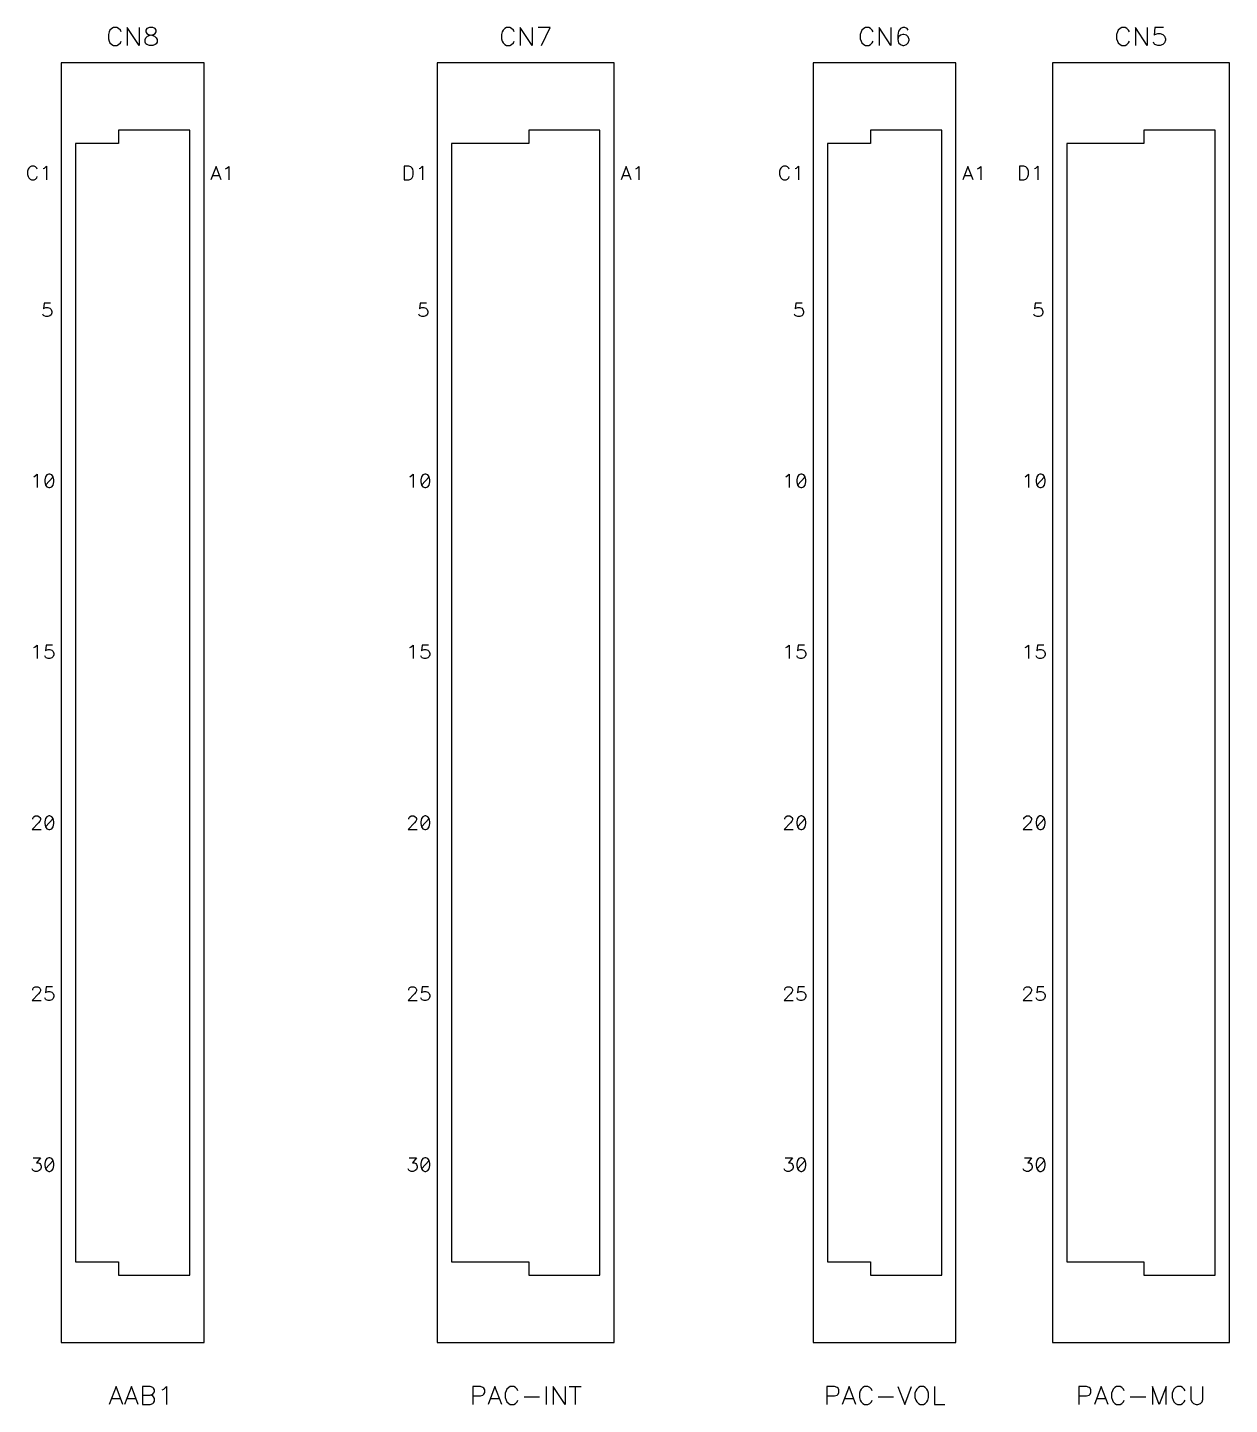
# Model space of a CAD drawing. Extents: x 295 to 953, y 10 to 290.
# Drawn here: x 631.2 to 720.6, y 108.4 to 210.7 of the extents above; entities that cross this region are included whole.
import ezdxf

# ---------------------------------------------------------------- set-up
doc = ezdxf.new("R2010")
doc.units = 0
doc.header["$LTSCALE"] = 5
doc.header["$MEASUREMENT"] = 0
doc.layers.add('DV-ABPB-A4_BSK', color=2, linetype='CONTINUOUS')

msp = doc.modelspace()

# ---------------------------------------------------------------- linework, layer by layer
at = {"layer": 'DV-ABPB-A4_BSK', "color": 7}
for p, q in [((637.31, 210.35), (637.25, 210.16)), ((637.25, 210.16), (637.25, 209.84)), ((637.25, 209.84), (637.31, 209.65)), ((637.37, 210.48), (637.31, 210.35)), ((637.5, 210.6), (637.37, 210.48)), ((637.63, 210.67), (637.5, 210.6)), ((637.88, 210.67), (637.63, 210.67)), ((638.01, 210.6), (637.88, 210.67)), ((638.14, 210.48), (638.01, 210.6)), ((638.2, 210.35), (638.14, 210.48)), ((639.53, 209.33), (638.64, 210.67)), ((638.64, 210.67), (638.64, 209.33)), ((639.53, 210.67), (639.53, 209.33)), ((639.98, 209.78), (640.04, 209.91)), ((639.98, 209.59), (639.98, 209.78)), ((640.1, 210.6), (640.04, 210.48)), ((640.04, 210.48), (640.04, 210.35)), ((640.04, 210.35), (640.1, 210.22)), ((640.04, 209.91), (640.17, 210.03)), ((640.3, 210.67), (640.1, 210.6)), ((640.1, 210.22), (640.23, 210.16)), ((640.17, 210.03), (640.36, 210.1)), ((640.23, 210.16), (640.49, 210.1)), ((640.55, 210.67), (640.3, 210.67)), ((640.36, 210.1), (640.61, 210.16)), ((640.49, 210.1), (640.68, 210.03)), ((640.74, 210.6), (640.55, 210.67)), ((640.61, 210.16), (640.74, 210.22)), ((640.68, 210.03), (640.8, 209.91)), ((640.8, 210.48), (640.74, 210.6)), ((640.74, 210.22), (640.8, 210.35)), ((640.8, 210.35), (640.8, 210.48)), ((640.8, 209.91), (640.87, 209.78)), ((640.87, 209.78), (640.87, 209.59)), ((666.52, 210.35), (666.46, 210.16)), ((666.46, 210.16), (666.46, 209.84)), ((666.46, 209.84), (666.52, 209.65)), ((666.58, 210.48), (666.52, 210.35)), ((666.71, 210.6), (666.58, 210.48)), ((666.84, 210.67), (666.71, 210.6)), ((667.09, 210.67), (666.84, 210.67)), ((667.22, 210.6), (667.09, 210.67)), ((667.35, 210.48), (667.22, 210.6)), ((667.41, 210.35), (667.35, 210.48)), ((668.74, 209.33), (667.85, 210.67)), ((667.85, 210.67), (667.85, 209.33)), ((668.74, 210.67), (668.74, 209.33)), ((670.08, 210.67), (669.19, 210.67)), ((669.44, 209.33), (670.08, 210.67)), ((693.19, 210.35), (693.13, 210.16)), ((693.13, 210.16), (693.13, 209.84)), ((693.13, 209.84), (693.19, 209.65)), ((693.25, 210.48), (693.19, 210.35)), ((693.38, 210.6), (693.25, 210.48)), ((693.51, 210.67), (693.38, 210.6)), ((693.76, 210.67), (693.51, 210.67)), ((693.89, 210.6), (693.76, 210.67)), ((694.02, 210.48), (693.89, 210.6)), ((694.08, 210.35), (694.02, 210.48)), ((695.41, 209.33), (694.52, 210.67)), ((694.52, 210.67), (694.52, 209.33)), ((695.41, 210.67), (695.41, 209.33)), ((695.98, 210.41), (695.92, 210.1)), ((695.92, 210.1), (695.92, 209.78)), ((695.98, 209.97), (695.92, 209.78)), ((695.92, 209.78), (695.98, 209.53)), ((696.11, 210.6), (695.98, 210.41)), ((696.11, 210.1), (695.98, 209.97)), ((696.3, 210.67), (696.11, 210.6)), ((696.3, 210.16), (696.11, 210.1)), ((696.43, 210.67), (696.3, 210.67)), ((696.37, 210.16), (696.3, 210.16)), ((696.56, 210.1), (696.37, 210.16)), ((696.62, 210.6), (696.43, 210.67)), ((696.68, 209.97), (696.56, 210.1)), ((696.68, 210.48), (696.62, 210.6)), ((696.75, 209.78), (696.68, 209.97)), ((696.68, 209.53), (696.75, 209.72)), ((696.75, 209.72), (696.75, 209.78)), ((712.24, 210.35), (712.18, 210.16)), ((712.18, 210.16), (712.18, 209.84)), ((712.18, 209.84), (712.24, 209.65)), ((712.3, 210.48), (712.24, 210.35)), ((712.43, 210.6), (712.3, 210.48)), ((712.56, 210.67), (712.43, 210.6)), ((712.81, 210.67), (712.56, 210.67)), ((712.94, 210.6), (712.81, 210.67)), ((713.07, 210.48), (712.94, 210.6)), ((713.13, 210.35), (713.07, 210.48)), ((714.46, 209.33), (713.57, 210.67)), ((713.57, 210.67), (713.57, 209.33)), ((714.46, 210.67), (714.46, 209.33)), ((715.03, 210.67), (714.97, 210.1)), ((714.97, 210.1), (715.03, 210.16)), ((715.67, 210.67), (715.03, 210.67)), ((715.03, 210.16), (715.23, 210.22)), ((715.23, 210.22), (715.42, 210.22)), ((715.42, 210.22), (715.61, 210.16)), ((715.61, 210.16), (715.73, 210.03)), ((715.73, 210.03), (715.8, 209.84)), ((715.8, 209.72), (715.73, 209.53)), ((715.8, 209.84), (715.8, 209.72)), ((637.31, 209.65), (637.37, 209.53)), ((637.37, 209.53), (637.5, 209.4)), ((637.5, 209.4), (637.63, 209.33)), ((637.63, 209.33), (637.88, 209.33)), ((637.88, 209.33), (638.01, 209.4)), ((638.01, 209.4), (638.14, 209.53)), ((638.14, 209.53), (638.2, 209.65)), ((640.04, 209.46), (639.98, 209.59)), ((640.1, 209.4), (640.04, 209.46)), ((640.3, 209.33), (640.1, 209.4)), ((640.55, 209.33), (640.3, 209.33)), ((640.74, 209.4), (640.55, 209.33)), ((640.8, 209.46), (640.74, 209.4)), ((640.87, 209.59), (640.8, 209.46)), ((666.52, 209.65), (666.58, 209.53)), ((666.58, 209.53), (666.71, 209.4)), ((666.71, 209.4), (666.84, 209.33)), ((666.84, 209.33), (667.09, 209.33)), ((667.09, 209.33), (667.22, 209.4)), ((667.22, 209.4), (667.35, 209.53)), ((667.35, 209.53), (667.41, 209.65)), ((693.19, 209.65), (693.25, 209.53)), ((693.25, 209.53), (693.38, 209.4)), ((693.38, 209.4), (693.51, 209.33)), ((693.51, 209.33), (693.76, 209.33)), ((693.76, 209.33), (693.89, 209.4)), ((693.89, 209.4), (694.02, 209.53)), ((694.02, 209.53), (694.08, 209.65)), ((695.98, 209.53), (696.11, 209.4)), ((696.11, 209.4), (696.3, 209.33)), ((696.3, 209.33), (696.37, 209.33)), ((696.37, 209.33), (696.56, 209.4)), ((696.56, 209.4), (696.68, 209.53)), ((712.24, 209.65), (712.3, 209.53)), ((712.3, 209.53), (712.43, 209.4)), ((712.43, 209.4), (712.56, 209.33)), ((712.56, 209.33), (712.81, 209.33)), ((712.81, 209.33), (712.94, 209.4)), ((712.94, 209.4), (713.07, 209.53)), ((713.07, 209.53), (713.13, 209.65)), ((714.97, 209.46), (714.91, 209.59)), ((715.03, 209.4), (714.97, 209.46)), ((715.23, 209.33), (715.03, 209.4)), ((715.42, 209.33), (715.23, 209.33)), ((715.61, 209.4), (715.42, 209.33)), ((715.73, 209.53), (715.61, 209.4)), ((633.75, 208.05), (633.75, 112.98)), ((644.36, 208.05), (633.75, 208.05)), ((644.36, 112.98), (644.36, 208.05)), ((661.69, 208.05), (661.69, 112.98)), ((674.84, 208.05), (661.69, 208.05)), ((674.84, 112.98), (674.84, 208.05)), ((689.63, 208.05), (689.63, 112.98)), ((700.24, 208.05), (689.63, 208.05)), ((700.24, 112.98), (700.24, 208.05)), ((707.41, 208.05), (707.41, 112.98)), ((720.56, 208.05), (707.41, 208.05)), ((720.56, 112.98), (720.56, 208.05)), ((638.01, 203.05), (638.01, 202.06)), ((643.3, 203.05), (638.01, 203.05)), ((643.3, 117.98), (643.3, 203.05)), ((668.49, 203.05), (668.49, 202.06)), ((673.78, 203.05), (668.49, 203.05)), ((673.78, 117.98), (673.78, 203.05)), ((693.89, 203.05), (693.89, 202.06)), ((699.18, 203.05), (693.89, 203.05)), ((699.18, 117.98), (699.18, 203.05)), ((714.21, 203.05), (714.21, 202.06)), ((719.5, 203.05), (714.21, 203.05)), ((719.5, 117.98), (719.5, 203.05)), ((638.01, 202.06), (634.81, 202.06)), ((634.81, 202.06), (634.81, 118.97)), ((668.49, 202.06), (662.75, 202.06)), ((662.75, 202.06), (662.75, 118.97)), ((693.89, 202.06), (690.69, 202.06)), ((690.69, 202.06), (690.69, 118.97)), ((714.21, 202.06), (708.47, 202.06)), ((708.47, 202.06), (708.47, 118.97)), ((631.29, 200.14), (631.24, 199.99)), ((631.24, 199.99), (631.24, 199.75)), ((631.24, 199.75), (631.29, 199.6)), ((631.34, 200.23), (631.29, 200.14)), ((631.29, 199.6), (631.34, 199.5)), ((631.44, 200.33), (631.34, 200.23)), ((631.34, 199.5), (631.44, 199.41)), ((631.53, 200.38), (631.44, 200.33)), ((631.73, 200.38), (631.53, 200.38)), ((631.83, 200.33), (631.73, 200.38)), ((631.93, 200.23), (631.83, 200.33)), ((631.83, 199.41), (631.93, 199.5)), ((631.97, 200.14), (631.93, 200.23)), ((631.93, 199.5), (631.97, 199.6)), ((632.41, 200.19), (632.51, 200.23)), ((632.51, 200.23), (632.66, 200.38)), ((632.66, 200.38), (632.66, 199.36)), ((645.25, 200.35), (644.87, 199.35)), ((645.01, 199.68), (645.49, 199.68)), ((645.63, 199.35), (645.25, 200.35)), ((645.96, 200.16), (646.06, 200.21)), ((646.06, 200.21), (646.2, 200.35)), ((646.2, 200.35), (646.2, 199.35)), ((659.23, 200.38), (659.23, 199.36)), ((659.57, 200.38), (659.23, 200.38)), ((659.72, 200.33), (659.57, 200.38)), ((659.82, 200.23), (659.72, 200.33)), ((659.72, 199.41), (659.82, 199.5)), ((659.87, 200.14), (659.82, 200.23)), ((659.82, 199.5), (659.87, 199.6)), ((659.91, 199.99), (659.87, 200.14)), ((659.87, 199.6), (659.91, 199.75)), ((659.91, 199.75), (659.91, 199.99)), ((660.35, 200.19), (660.45, 200.23)), ((660.45, 200.23), (660.6, 200.38)), ((660.6, 200.38), (660.6, 199.36)), ((675.73, 200.35), (675.35, 199.35)), ((675.49, 199.68), (675.97, 199.68)), ((676.11, 199.35), (675.73, 200.35)), ((676.44, 200.16), (676.54, 200.21)), ((676.54, 200.21), (676.68, 200.35)), ((676.68, 200.35), (676.68, 199.35)), ((687.17, 200.14), (687.12, 199.99)), ((687.12, 199.99), (687.12, 199.75)), ((687.12, 199.75), (687.17, 199.6)), ((687.22, 200.23), (687.17, 200.14)), ((687.17, 199.6), (687.22, 199.5)), ((687.32, 200.33), (687.22, 200.23)), ((687.22, 199.5), (687.32, 199.41)), ((687.41, 200.38), (687.32, 200.33)), ((687.61, 200.38), (687.41, 200.38)), ((687.71, 200.33), (687.61, 200.38)), ((687.81, 200.23), (687.71, 200.33)), ((687.71, 199.41), (687.81, 199.5)), ((687.85, 200.14), (687.81, 200.23)), ((687.81, 199.5), (687.85, 199.6)), ((688.29, 200.19), (688.39, 200.23)), ((688.39, 200.23), (688.54, 200.38)), ((688.54, 200.38), (688.54, 199.36)), ((701.13, 200.35), (700.75, 199.35)), ((700.89, 199.68), (701.37, 199.68)), ((701.51, 199.35), (701.13, 200.35)), ((701.84, 200.16), (701.94, 200.21)), ((701.94, 200.21), (702.08, 200.35)), ((702.08, 200.35), (702.08, 199.35)), ((704.95, 200.38), (704.95, 199.36)), ((705.29, 200.38), (704.95, 200.38)), ((705.44, 200.33), (705.29, 200.38)), ((705.54, 200.23), (705.44, 200.33)), ((705.44, 199.41), (705.54, 199.5)), ((705.59, 200.14), (705.54, 200.23)), ((705.54, 199.5), (705.59, 199.6)), ((705.63, 199.99), (705.59, 200.14)), ((705.59, 199.6), (705.63, 199.75)), ((705.63, 199.75), (705.63, 199.99)), ((706.07, 200.19), (706.17, 200.23)), ((706.17, 200.23), (706.32, 200.38)), ((706.32, 200.38), (706.32, 199.36)), ((631.44, 199.41), (631.53, 199.36)), ((631.53, 199.36), (631.73, 199.36)), ((631.73, 199.36), (631.83, 199.41)), ((659.23, 199.36), (659.57, 199.36)), ((659.57, 199.36), (659.72, 199.41)), ((687.32, 199.41), (687.41, 199.36)), ((687.41, 199.36), (687.61, 199.36)), ((687.61, 199.36), (687.71, 199.41)), ((704.95, 199.36), (705.29, 199.36)), ((705.29, 199.36), (705.44, 199.41)), ((632.42, 189.28), (632.37, 189.38)), ((632.47, 190.19), (632.42, 189.76)), ((632.42, 189.76), (632.47, 189.81)), ((632.47, 189.24), (632.42, 189.28)), ((632.94, 190.19), (632.47, 190.19)), ((632.47, 189.81), (632.61, 189.86)), ((632.61, 189.86), (632.75, 189.86)), ((632.75, 189.86), (632.9, 189.81)), ((632.9, 189.81), (632.99, 189.71)), ((632.99, 189.33), (632.9, 189.24)), ((632.99, 189.71), (633.04, 189.57)), ((633.04, 189.47), (632.99, 189.33)), ((633.04, 189.57), (633.04, 189.47)), ((660.36, 189.28), (660.31, 189.38)), ((660.41, 190.19), (660.36, 189.76)), ((660.36, 189.76), (660.41, 189.81)), ((660.41, 189.24), (660.36, 189.28)), ((660.88, 190.19), (660.41, 190.19)), ((660.41, 189.81), (660.55, 189.86)), ((660.55, 189.86), (660.69, 189.86)), ((660.69, 189.86), (660.84, 189.81)), ((660.84, 189.81), (660.93, 189.71)), ((660.93, 189.33), (660.84, 189.24)), ((660.93, 189.71), (660.98, 189.57)), ((660.98, 189.47), (660.93, 189.33)), ((660.98, 189.57), (660.98, 189.47)), ((688.3, 189.28), (688.25, 189.38)), ((688.35, 190.19), (688.3, 189.76)), ((688.3, 189.76), (688.35, 189.81)), ((688.35, 189.24), (688.3, 189.28)), ((688.82, 190.19), (688.35, 190.19)), ((688.35, 189.81), (688.49, 189.86)), ((688.49, 189.86), (688.63, 189.86)), ((688.63, 189.86), (688.78, 189.81)), ((688.78, 189.81), (688.87, 189.71)), ((688.87, 189.33), (688.78, 189.24)), ((688.87, 189.71), (688.92, 189.57)), ((688.92, 189.47), (688.87, 189.33)), ((688.92, 189.57), (688.92, 189.47)), ((706.08, 189.28), (706.03, 189.38)), ((706.13, 190.19), (706.08, 189.76)), ((706.08, 189.76), (706.13, 189.81)), ((706.13, 189.24), (706.08, 189.28)), ((706.6, 190.19), (706.13, 190.19)), ((706.13, 189.81), (706.27, 189.86)), ((706.27, 189.86), (706.41, 189.86)), ((706.41, 189.86), (706.56, 189.81)), ((706.56, 189.81), (706.65, 189.71)), ((706.65, 189.33), (706.56, 189.24)), ((706.65, 189.71), (706.7, 189.57)), ((706.7, 189.47), (706.65, 189.33)), ((706.7, 189.57), (706.7, 189.47)), ((632.61, 189.19), (632.47, 189.24)), ((632.75, 189.19), (632.61, 189.19)), ((632.9, 189.24), (632.75, 189.19)), ((660.55, 189.19), (660.41, 189.24)), ((660.69, 189.19), (660.55, 189.19)), ((660.84, 189.24), (660.69, 189.19)), ((688.49, 189.19), (688.35, 189.24)), ((688.63, 189.19), (688.49, 189.19)), ((688.78, 189.24), (688.63, 189.19)), ((706.27, 189.19), (706.13, 189.24)), ((706.41, 189.19), (706.27, 189.19)), ((706.56, 189.24), (706.41, 189.19)), ((631.72, 177.3), (631.82, 177.35)), ((631.82, 177.35), (631.96, 177.49)), ((631.96, 177.49), (631.96, 176.49)), ((632.58, 177.3), (632.53, 177.06)), ((632.53, 177.06), (632.53, 176.92)), ((632.68, 177.44), (632.58, 177.3)), ((633.15, 177.3), (632.58, 176.68)), ((632.82, 177.49), (632.68, 177.44)), ((632.91, 177.49), (632.82, 177.49)), ((633.06, 177.44), (632.91, 177.49)), ((633.15, 177.3), (633.06, 177.44)), ((633.2, 177.06), (633.15, 177.3)), ((633.2, 176.92), (633.2, 177.06)), ((659.66, 177.3), (659.76, 177.35)), ((659.76, 177.35), (659.9, 177.49)), ((659.9, 177.49), (659.9, 176.49)), ((660.52, 177.3), (660.47, 177.06)), ((660.47, 177.06), (660.47, 176.92)), ((660.62, 177.44), (660.52, 177.3)), ((661.09, 177.3), (660.52, 176.68)), ((660.76, 177.49), (660.62, 177.44)), ((660.85, 177.49), (660.76, 177.49)), ((661, 177.44), (660.85, 177.49)), ((661.09, 177.3), (661, 177.44)), ((661.14, 177.06), (661.09, 177.3)), ((661.14, 176.92), (661.14, 177.06)), ((687.6, 177.3), (687.7, 177.35)), ((687.7, 177.35), (687.84, 177.49)), ((687.84, 177.49), (687.84, 176.49)), ((688.46, 177.3), (688.41, 177.06)), ((688.41, 177.06), (688.41, 176.92)), ((688.56, 177.44), (688.46, 177.3)), ((689.03, 177.3), (688.46, 176.68)), ((688.7, 177.49), (688.56, 177.44)), ((688.79, 177.49), (688.7, 177.49)), ((688.94, 177.44), (688.79, 177.49)), ((689.03, 177.3), (688.94, 177.44)), ((689.08, 177.06), (689.03, 177.3)), ((689.08, 176.92), (689.08, 177.06)), ((705.38, 177.3), (705.48, 177.35)), ((705.48, 177.35), (705.62, 177.49)), ((705.62, 177.49), (705.62, 176.49)), ((706.24, 177.3), (706.19, 177.06)), ((706.19, 177.06), (706.19, 176.92)), ((706.34, 177.44), (706.24, 177.3)), ((706.81, 177.3), (706.24, 176.68)), ((706.48, 177.49), (706.34, 177.44)), ((706.57, 177.49), (706.48, 177.49)), ((706.72, 177.44), (706.57, 177.49)), ((706.81, 177.3), (706.72, 177.44)), ((706.86, 177.06), (706.81, 177.3)), ((706.86, 176.92), (706.86, 177.06)), ((632.53, 176.92), (632.58, 176.68)), ((632.58, 176.68), (632.68, 176.54)), ((632.68, 176.54), (632.82, 176.49)), ((632.82, 176.49), (632.91, 176.49)), ((632.91, 176.49), (633.06, 176.54)), ((633.06, 176.54), (633.15, 176.68)), ((633.15, 176.68), (633.2, 176.92)), ((660.47, 176.92), (660.52, 176.68)), ((660.52, 176.68), (660.62, 176.54)), ((660.62, 176.54), (660.76, 176.49)), ((660.76, 176.49), (660.85, 176.49)), ((660.85, 176.49), (661, 176.54)), ((661, 176.54), (661.09, 176.68)), ((661.09, 176.68), (661.14, 176.92)), ((688.41, 176.92), (688.46, 176.68)), ((688.46, 176.68), (688.56, 176.54)), ((688.56, 176.54), (688.7, 176.49)), ((688.7, 176.49), (688.79, 176.49)), ((688.79, 176.49), (688.94, 176.54)), ((688.94, 176.54), (689.03, 176.68)), ((689.03, 176.68), (689.08, 176.92)), ((706.19, 176.92), (706.24, 176.68)), ((706.24, 176.68), (706.34, 176.54)), ((706.34, 176.54), (706.48, 176.49)), ((706.48, 176.49), (706.57, 176.49)), ((706.57, 176.49), (706.72, 176.54)), ((706.72, 176.54), (706.81, 176.68)), ((706.81, 176.68), (706.86, 176.92)), ((631.82, 164.65), (631.96, 164.79)), ((631.96, 164.79), (631.96, 163.79)), ((632.63, 164.79), (632.58, 164.36)), ((633.1, 164.79), (632.63, 164.79)), ((659.76, 164.65), (659.9, 164.79)), ((659.9, 164.79), (659.9, 163.79)), ((660.57, 164.79), (660.52, 164.36)), ((661.04, 164.79), (660.57, 164.79)), ((687.7, 164.65), (687.84, 164.79)), ((687.84, 164.79), (687.84, 163.79)), ((688.51, 164.79), (688.46, 164.36)), ((688.98, 164.79), (688.51, 164.79)), ((705.48, 164.65), (705.62, 164.79)), ((705.62, 164.79), (705.62, 163.79)), ((706.29, 164.79), (706.24, 164.36)), ((706.76, 164.79), (706.29, 164.79)), ((631.72, 164.6), (631.82, 164.65)), ((632.58, 163.88), (632.53, 163.98)), ((632.58, 164.36), (632.63, 164.41)), ((632.63, 163.84), (632.58, 163.88)), ((632.63, 164.41), (632.77, 164.46)), ((632.77, 163.79), (632.63, 163.84)), ((632.77, 164.46), (632.91, 164.46)), ((632.91, 163.79), (632.77, 163.79)), ((632.91, 164.46), (633.06, 164.41)), ((633.06, 163.84), (632.91, 163.79)), ((633.06, 164.41), (633.15, 164.31)), ((633.15, 163.93), (633.06, 163.84)), ((633.15, 164.31), (633.2, 164.17)), ((633.2, 164.07), (633.15, 163.93)), ((633.2, 164.17), (633.2, 164.07)), ((659.66, 164.6), (659.76, 164.65)), ((660.52, 163.88), (660.47, 163.98)), ((660.52, 164.36), (660.57, 164.41)), ((660.57, 163.84), (660.52, 163.88)), ((660.57, 164.41), (660.71, 164.46)), ((660.71, 163.79), (660.57, 163.84)), ((660.71, 164.46), (660.85, 164.46)), ((660.85, 163.79), (660.71, 163.79)), ((660.85, 164.46), (661, 164.41)), ((661, 163.84), (660.85, 163.79)), ((661, 164.41), (661.09, 164.31)), ((661.09, 163.93), (661, 163.84)), ((661.09, 164.31), (661.14, 164.17)), ((661.14, 164.07), (661.09, 163.93)), ((661.14, 164.17), (661.14, 164.07)), ((687.6, 164.6), (687.7, 164.65)), ((688.46, 163.88), (688.41, 163.98)), ((688.46, 164.36), (688.51, 164.41)), ((688.51, 163.84), (688.46, 163.88)), ((688.51, 164.41), (688.65, 164.46)), ((688.65, 163.79), (688.51, 163.84)), ((688.65, 164.46), (688.79, 164.46)), ((688.79, 163.79), (688.65, 163.79)), ((688.79, 164.46), (688.94, 164.41)), ((688.94, 163.84), (688.79, 163.79)), ((688.94, 164.41), (689.03, 164.31)), ((689.03, 163.93), (688.94, 163.84)), ((689.03, 164.31), (689.08, 164.17)), ((689.08, 164.07), (689.03, 163.93)), ((689.08, 164.17), (689.08, 164.07)), ((705.38, 164.6), (705.48, 164.65)), ((706.24, 163.88), (706.19, 163.98)), ((706.24, 164.36), (706.29, 164.41)), ((706.29, 163.84), (706.24, 163.88)), ((706.29, 164.41), (706.43, 164.46)), ((706.43, 163.79), (706.29, 163.84)), ((706.43, 164.46), (706.57, 164.46)), ((706.57, 163.79), (706.43, 163.79)), ((706.57, 164.46), (706.72, 164.41)), ((706.72, 163.84), (706.57, 163.79)), ((706.72, 164.41), (706.81, 164.31)), ((706.81, 163.93), (706.72, 163.84)), ((706.81, 164.31), (706.86, 164.17)), ((706.86, 164.07), (706.81, 163.93)), ((706.86, 164.17), (706.86, 164.07)), ((632.06, 151.57), (631.58, 151.09)), ((631.63, 151.9), (631.67, 151.99)), ((631.63, 151.85), (631.63, 151.9)), ((631.67, 151.99), (631.72, 152.04)), ((631.72, 152.04), (631.82, 152.09)), ((631.82, 152.09), (632.01, 152.09)), ((632.01, 152.09), (632.1, 152.04)), ((632.15, 151.71), (632.06, 151.57)), ((632.1, 152.04), (632.15, 151.99)), ((632.15, 151.99), (632.2, 151.9)), ((632.2, 151.8), (632.15, 151.71)), ((632.2, 151.9), (632.2, 151.8)), ((632.58, 151.9), (632.53, 151.66)), ((632.53, 151.66), (632.53, 151.52)), ((632.53, 151.52), (632.58, 151.28)), ((632.68, 152.04), (632.58, 151.9)), ((633.15, 151.9), (632.58, 151.28)), ((632.82, 152.09), (632.68, 152.04)), ((632.91, 152.09), (632.82, 152.09)), ((633.06, 152.04), (632.91, 152.09)), ((633.15, 151.9), (633.06, 152.04)), ((633.2, 151.66), (633.15, 151.9)), ((633.15, 151.28), (633.2, 151.52)), ((633.2, 151.52), (633.2, 151.66)), ((660, 151.57), (659.52, 151.09)), ((659.57, 151.9), (659.61, 151.99)), ((659.57, 151.85), (659.57, 151.9)), ((659.61, 151.99), (659.66, 152.04)), ((659.66, 152.04), (659.76, 152.09)), ((659.76, 152.09), (659.95, 152.09)), ((659.95, 152.09), (660.04, 152.04)), ((660.09, 151.71), (660, 151.57)), ((660.04, 152.04), (660.09, 151.99)), ((660.09, 151.99), (660.14, 151.9)), ((660.14, 151.8), (660.09, 151.71)), ((660.14, 151.9), (660.14, 151.8)), ((660.52, 151.9), (660.47, 151.66)), ((660.47, 151.66), (660.47, 151.52)), ((660.47, 151.52), (660.52, 151.28)), ((660.62, 152.04), (660.52, 151.9)), ((661.09, 151.9), (660.52, 151.28)), ((660.76, 152.09), (660.62, 152.04)), ((660.85, 152.09), (660.76, 152.09)), ((661, 152.04), (660.85, 152.09)), ((661.09, 151.9), (661, 152.04)), ((661.14, 151.66), (661.09, 151.9)), ((661.09, 151.28), (661.14, 151.52)), ((661.14, 151.52), (661.14, 151.66)), ((687.94, 151.57), (687.46, 151.09)), ((687.51, 151.9), (687.55, 151.99)), ((687.51, 151.85), (687.51, 151.9)), ((687.55, 151.99), (687.6, 152.04)), ((687.6, 152.04), (687.7, 152.09)), ((687.7, 152.09), (687.89, 152.09)), ((687.89, 152.09), (687.98, 152.04)), ((688.03, 151.71), (687.94, 151.57)), ((687.98, 152.04), (688.03, 151.99)), ((688.03, 151.99), (688.08, 151.9)), ((688.08, 151.8), (688.03, 151.71)), ((688.08, 151.9), (688.08, 151.8)), ((688.46, 151.9), (688.41, 151.66)), ((688.41, 151.66), (688.41, 151.52)), ((688.41, 151.52), (688.46, 151.28)), ((688.56, 152.04), (688.46, 151.9)), ((689.03, 151.9), (688.46, 151.28)), ((688.7, 152.09), (688.56, 152.04)), ((688.79, 152.09), (688.7, 152.09)), ((688.94, 152.04), (688.79, 152.09)), ((689.03, 151.9), (688.94, 152.04)), ((689.08, 151.66), (689.03, 151.9)), ((689.03, 151.28), (689.08, 151.52)), ((689.08, 151.52), (689.08, 151.66)), ((705.72, 151.57), (705.24, 151.09)), ((705.29, 151.9), (705.33, 151.99)), ((705.29, 151.85), (705.29, 151.9)), ((705.33, 151.99), (705.38, 152.04)), ((705.38, 152.04), (705.48, 152.09)), ((705.48, 152.09), (705.67, 152.09)), ((705.67, 152.09), (705.76, 152.04)), ((705.81, 151.71), (705.72, 151.57)), ((705.76, 152.04), (705.81, 151.99)), ((705.81, 151.99), (705.86, 151.9)), ((705.86, 151.8), (705.81, 151.71)), ((705.86, 151.9), (705.86, 151.8)), ((706.24, 151.9), (706.19, 151.66)), ((706.19, 151.66), (706.19, 151.52)), ((706.19, 151.52), (706.24, 151.28)), ((706.34, 152.04), (706.24, 151.9)), ((706.81, 151.9), (706.24, 151.28)), ((706.48, 152.09), (706.34, 152.04)), ((706.57, 152.09), (706.48, 152.09)), ((706.72, 152.04), (706.57, 152.09)), ((706.81, 151.9), (706.72, 152.04)), ((706.86, 151.66), (706.81, 151.9)), ((706.81, 151.28), (706.86, 151.52)), ((706.86, 151.52), (706.86, 151.66)), ((631.58, 151.09), (632.25, 151.09)), ((632.58, 151.28), (632.68, 151.14)), ((632.68, 151.14), (632.82, 151.09)), ((632.82, 151.09), (632.91, 151.09)), ((632.91, 151.09), (633.06, 151.14)), ((633.06, 151.14), (633.15, 151.28)), ((659.52, 151.09), (660.19, 151.09)), ((660.52, 151.28), (660.62, 151.14)), ((660.62, 151.14), (660.76, 151.09)), ((660.76, 151.09), (660.85, 151.09)), ((660.85, 151.09), (661, 151.14)), ((661, 151.14), (661.09, 151.28)), ((687.46, 151.09), (688.13, 151.09)), ((688.46, 151.28), (688.56, 151.14)), ((688.56, 151.14), (688.7, 151.09)), ((688.7, 151.09), (688.79, 151.09)), ((688.79, 151.09), (688.94, 151.14)), ((688.94, 151.14), (689.03, 151.28)), ((705.24, 151.09), (705.91, 151.09)), ((706.24, 151.28), (706.34, 151.14)), ((706.34, 151.14), (706.48, 151.09)), ((706.48, 151.09), (706.57, 151.09)), ((706.57, 151.09), (706.72, 151.14)), ((706.72, 151.14), (706.81, 151.28)), ((631.63, 139.2), (631.67, 139.29)), ((631.63, 139.15), (631.63, 139.2)), ((631.67, 139.29), (631.72, 139.34)), ((631.72, 139.34), (631.82, 139.39)), ((631.82, 139.39), (632.01, 139.39)), ((632.01, 139.39), (632.1, 139.34)), ((632.1, 139.34), (632.15, 139.29)), ((632.15, 139.29), (632.2, 139.2)), ((632.2, 139.2), (632.2, 139.1)), ((632.63, 139.39), (632.58, 138.96)), ((633.1, 139.39), (632.63, 139.39)), ((659.57, 139.2), (659.61, 139.29)), ((659.57, 139.15), (659.57, 139.2)), ((659.61, 139.29), (659.66, 139.34)), ((659.66, 139.34), (659.76, 139.39)), ((659.76, 139.39), (659.95, 139.39)), ((659.95, 139.39), (660.04, 139.34)), ((660.04, 139.34), (660.09, 139.29)), ((660.09, 139.29), (660.14, 139.2)), ((660.14, 139.2), (660.14, 139.1)), ((660.57, 139.39), (660.52, 138.96)), ((661.04, 139.39), (660.57, 139.39)), ((687.51, 139.2), (687.55, 139.29)), ((687.51, 139.15), (687.51, 139.2)), ((687.55, 139.29), (687.6, 139.34)), ((687.6, 139.34), (687.7, 139.39)), ((687.7, 139.39), (687.89, 139.39)), ((687.89, 139.39), (687.98, 139.34)), ((687.98, 139.34), (688.03, 139.29)), ((688.03, 139.29), (688.08, 139.2)), ((688.08, 139.2), (688.08, 139.1)), ((688.51, 139.39), (688.46, 138.96)), ((688.98, 139.39), (688.51, 139.39)), ((705.29, 139.2), (705.33, 139.29)), ((705.29, 139.15), (705.29, 139.2)), ((705.33, 139.29), (705.38, 139.34)), ((705.38, 139.34), (705.48, 139.39)), ((705.48, 139.39), (705.67, 139.39)), ((705.67, 139.39), (705.76, 139.34)), ((705.76, 139.34), (705.81, 139.29)), ((705.81, 139.29), (705.86, 139.2)), ((705.86, 139.2), (705.86, 139.1)), ((706.29, 139.39), (706.24, 138.96)), ((706.76, 139.39), (706.29, 139.39)), ((632.06, 138.87), (631.58, 138.39)), ((631.58, 138.39), (632.25, 138.39)), ((632.15, 139.01), (632.06, 138.87)), ((632.2, 139.1), (632.15, 139.01)), ((632.58, 138.48), (632.53, 138.58)), ((632.58, 138.96), (632.63, 139.01)), ((632.63, 138.44), (632.58, 138.48)), ((632.63, 139.01), (632.77, 139.06)), ((632.77, 138.39), (632.63, 138.44)), ((632.77, 139.06), (632.91, 139.06)), ((632.91, 138.39), (632.77, 138.39)), ((632.91, 139.06), (633.06, 139.01)), ((633.06, 138.44), (632.91, 138.39)), ((633.06, 139.01), (633.15, 138.91)), ((633.15, 138.53), (633.06, 138.44)), ((633.15, 138.91), (633.2, 138.77)), ((633.2, 138.67), (633.15, 138.53)), ((633.2, 138.77), (633.2, 138.67)), ((660, 138.87), (659.52, 138.39)), ((659.52, 138.39), (660.19, 138.39)), ((660.09, 139.01), (660, 138.87)), ((660.14, 139.1), (660.09, 139.01)), ((660.52, 138.48), (660.47, 138.58)), ((660.52, 138.96), (660.57, 139.01)), ((660.57, 138.44), (660.52, 138.48)), ((660.57, 139.01), (660.71, 139.06)), ((660.71, 138.39), (660.57, 138.44)), ((660.71, 139.06), (660.85, 139.06)), ((660.85, 138.39), (660.71, 138.39)), ((660.85, 139.06), (661, 139.01)), ((661, 138.44), (660.85, 138.39)), ((661, 139.01), (661.09, 138.91)), ((661.09, 138.53), (661, 138.44)), ((661.09, 138.91), (661.14, 138.77)), ((661.14, 138.67), (661.09, 138.53)), ((661.14, 138.77), (661.14, 138.67)), ((687.94, 138.87), (687.46, 138.39)), ((687.46, 138.39), (688.13, 138.39)), ((688.03, 139.01), (687.94, 138.87)), ((688.08, 139.1), (688.03, 139.01)), ((688.46, 138.48), (688.41, 138.58)), ((688.46, 138.96), (688.51, 139.01)), ((688.51, 138.44), (688.46, 138.48)), ((688.51, 139.01), (688.65, 139.06)), ((688.65, 138.39), (688.51, 138.44)), ((688.65, 139.06), (688.79, 139.06)), ((688.79, 138.39), (688.65, 138.39)), ((688.79, 139.06), (688.94, 139.01)), ((688.94, 138.44), (688.79, 138.39)), ((688.94, 139.01), (689.03, 138.91)), ((689.03, 138.53), (688.94, 138.44)), ((689.03, 138.91), (689.08, 138.77)), ((689.08, 138.67), (689.03, 138.53)), ((689.08, 138.77), (689.08, 138.67)), ((705.72, 138.87), (705.24, 138.39)), ((705.24, 138.39), (705.91, 138.39)), ((705.81, 139.01), (705.72, 138.87)), ((705.86, 139.1), (705.81, 139.01)), ((706.24, 138.48), (706.19, 138.58)), ((706.24, 138.96), (706.29, 139.01)), ((706.29, 138.44), (706.24, 138.48)), ((706.29, 139.01), (706.43, 139.06)), ((706.43, 138.39), (706.29, 138.44)), ((706.43, 139.06), (706.57, 139.06)), ((706.57, 138.39), (706.43, 138.39)), ((706.57, 139.06), (706.72, 139.01)), ((706.72, 138.44), (706.57, 138.39)), ((706.72, 139.01), (706.81, 138.91)), ((706.81, 138.53), (706.72, 138.44)), ((706.81, 138.91), (706.86, 138.77)), ((706.86, 138.67), (706.81, 138.53)), ((706.86, 138.77), (706.86, 138.67)), ((631.63, 125.78), (631.58, 125.88)), ((631.67, 126.69), (632.2, 126.69)), ((632.2, 126.69), (631.91, 126.31)), ((631.91, 126.31), (632.06, 126.31)), ((632.06, 126.31), (632.15, 126.26)), ((632.2, 125.83), (632.1, 125.74)), ((632.15, 126.26), (632.2, 126.21)), ((632.2, 126.21), (632.25, 126.07)), ((632.25, 125.97), (632.2, 125.83)), ((632.25, 126.07), (632.25, 125.97)), ((632.58, 126.5), (632.53, 126.26)), ((632.53, 126.26), (632.53, 126.12)), ((632.53, 126.12), (632.58, 125.88)), ((632.68, 126.64), (632.58, 126.5)), ((633.15, 126.5), (632.58, 125.88)), ((632.58, 125.88), (632.68, 125.74)), ((632.82, 126.69), (632.68, 126.64)), ((632.91, 126.69), (632.82, 126.69)), ((633.06, 126.64), (632.91, 126.69)), ((633.15, 126.5), (633.06, 126.64)), ((633.06, 125.74), (633.15, 125.88)), ((633.2, 126.26), (633.15, 126.5)), ((633.15, 125.88), (633.2, 126.12)), ((633.2, 126.12), (633.2, 126.26)), ((659.57, 125.78), (659.52, 125.88)), ((659.61, 126.69), (660.14, 126.69)), ((660.14, 126.69), (659.85, 126.31)), ((659.85, 126.31), (660, 126.31)), ((660, 126.31), (660.09, 126.26)), ((660.14, 125.83), (660.04, 125.74)), ((660.09, 126.26), (660.14, 126.21)), ((660.14, 126.21), (660.19, 126.07)), ((660.19, 125.97), (660.14, 125.83)), ((660.19, 126.07), (660.19, 125.97)), ((660.52, 126.5), (660.47, 126.26)), ((660.47, 126.26), (660.47, 126.12)), ((660.47, 126.12), (660.52, 125.88)), ((660.62, 126.64), (660.52, 126.5)), ((661.09, 126.5), (660.52, 125.88)), ((660.52, 125.88), (660.62, 125.74)), ((660.76, 126.69), (660.62, 126.64)), ((660.85, 126.69), (660.76, 126.69)), ((661, 126.64), (660.85, 126.69)), ((661.09, 126.5), (661, 126.64)), ((661, 125.74), (661.09, 125.88)), ((661.14, 126.26), (661.09, 126.5)), ((661.09, 125.88), (661.14, 126.12)), ((661.14, 126.12), (661.14, 126.26)), ((687.51, 125.78), (687.46, 125.88)), ((687.55, 126.69), (688.08, 126.69)), ((688.08, 126.69), (687.79, 126.31)), ((687.79, 126.31), (687.94, 126.31)), ((687.94, 126.31), (688.03, 126.26)), ((688.08, 125.83), (687.98, 125.74)), ((688.03, 126.26), (688.08, 126.21)), ((688.08, 126.21), (688.13, 126.07)), ((688.13, 125.97), (688.08, 125.83)), ((688.13, 126.07), (688.13, 125.97)), ((688.46, 126.5), (688.41, 126.26)), ((688.41, 126.26), (688.41, 126.12)), ((688.41, 126.12), (688.46, 125.88)), ((688.56, 126.64), (688.46, 126.5)), ((689.03, 126.5), (688.46, 125.88)), ((688.46, 125.88), (688.56, 125.74)), ((688.7, 126.69), (688.56, 126.64)), ((688.79, 126.69), (688.7, 126.69)), ((688.94, 126.64), (688.79, 126.69)), ((689.03, 126.5), (688.94, 126.64)), ((688.94, 125.74), (689.03, 125.88)), ((689.08, 126.26), (689.03, 126.5)), ((689.03, 125.88), (689.08, 126.12)), ((689.08, 126.12), (689.08, 126.26)), ((705.29, 125.78), (705.24, 125.88)), ((705.33, 126.69), (705.86, 126.69)), ((705.86, 126.69), (705.57, 126.31)), ((705.57, 126.31), (705.72, 126.31)), ((705.72, 126.31), (705.81, 126.26)), ((705.86, 125.83), (705.76, 125.74)), ((705.81, 126.26), (705.86, 126.21)), ((705.86, 126.21), (705.91, 126.07)), ((705.91, 125.97), (705.86, 125.83)), ((705.91, 126.07), (705.91, 125.97)), ((706.24, 126.5), (706.19, 126.26)), ((706.19, 126.26), (706.19, 126.12)), ((706.19, 126.12), (706.24, 125.88)), ((706.34, 126.64), (706.24, 126.5)), ((706.81, 126.5), (706.24, 125.88)), ((706.24, 125.88), (706.34, 125.74)), ((706.48, 126.69), (706.34, 126.64)), ((706.57, 126.69), (706.48, 126.69)), ((706.72, 126.64), (706.57, 126.69)), ((706.81, 126.5), (706.72, 126.64)), ((706.72, 125.74), (706.81, 125.88)), ((706.86, 126.26), (706.81, 126.5)), ((706.81, 125.88), (706.86, 126.12)), ((706.86, 126.12), (706.86, 126.26)), ((631.67, 125.74), (631.63, 125.78)), ((631.82, 125.69), (631.67, 125.74)), ((631.96, 125.69), (631.82, 125.69)), ((632.1, 125.74), (631.96, 125.69)), ((632.68, 125.74), (632.82, 125.69)), ((632.82, 125.69), (632.91, 125.69)), ((632.91, 125.69), (633.06, 125.74)), ((659.61, 125.74), (659.57, 125.78)), ((659.76, 125.69), (659.61, 125.74)), ((659.9, 125.69), (659.76, 125.69)), ((660.04, 125.74), (659.9, 125.69)), ((660.62, 125.74), (660.76, 125.69)), ((660.76, 125.69), (660.85, 125.69)), ((660.85, 125.69), (661, 125.74)), ((687.55, 125.74), (687.51, 125.78)), ((687.7, 125.69), (687.55, 125.74)), ((687.84, 125.69), (687.7, 125.69)), ((687.98, 125.74), (687.84, 125.69)), ((688.56, 125.74), (688.7, 125.69)), ((688.7, 125.69), (688.79, 125.69)), ((688.79, 125.69), (688.94, 125.74)), ((705.33, 125.74), (705.29, 125.78)), ((705.48, 125.69), (705.33, 125.74)), ((705.62, 125.69), (705.48, 125.69)), ((705.76, 125.74), (705.62, 125.69)), ((706.34, 125.74), (706.48, 125.69)), ((706.48, 125.69), (706.57, 125.69)), ((706.57, 125.69), (706.72, 125.74)), ((634.81, 118.97), (638.01, 118.97)), ((638.01, 118.97), (638.01, 117.98)), ((662.75, 118.97), (668.49, 118.97)), ((668.49, 118.97), (668.49, 117.98)), ((690.69, 118.97), (693.89, 118.97)), ((693.89, 118.97), (693.89, 117.98)), ((708.47, 118.97), (714.21, 118.97)), ((714.21, 118.97), (714.21, 117.98)), ((638.01, 117.98), (643.3, 117.98)), ((668.49, 117.98), (673.78, 117.98)), ((693.89, 117.98), (699.18, 117.98)), ((714.21, 117.98), (719.5, 117.98)), ((633.75, 112.98), (644.36, 112.98)), ((661.69, 112.98), (674.84, 112.98)), ((689.63, 112.98), (700.24, 112.98)), ((707.41, 112.98), (720.56, 112.98)), ((637.82, 109.7), (637.31, 108.37)), ((638.33, 108.37), (637.82, 109.7)), ((638.96, 109.7), (638.45, 108.37)), ((639.47, 108.37), (638.96, 109.7)), ((639.79, 109.7), (639.79, 108.37)), ((640.36, 109.7), (639.79, 109.7)), ((640.55, 109.64), (640.36, 109.7)), ((640.61, 109.58), (640.55, 109.64)), ((640.68, 109.45), (640.61, 109.58)), ((641.25, 109.45), (641.37, 109.51)), ((641.37, 109.51), (641.57, 109.7)), ((641.57, 109.7), (641.57, 108.37)), ((664.9, 109.7), (664.33, 109.7)), ((664.33, 109.7), (664.33, 108.37)), ((665.09, 109.64), (664.9, 109.7)), ((665.15, 109.58), (665.09, 109.64)), ((665.22, 109.45), (665.15, 109.58)), ((665.98, 109.7), (665.47, 108.37)), ((666.49, 108.37), (665.98, 109.7)), ((666.87, 109.51), (666.81, 109.39)), ((667, 109.64), (666.87, 109.51)), ((667.12, 109.7), (667, 109.64)), ((667.38, 109.7), (667.12, 109.7)), ((667.5, 109.64), (667.38, 109.7)), ((667.63, 109.51), (667.5, 109.64)), ((667.69, 109.39), (667.63, 109.51)), ((669.79, 109.7), (669.79, 108.37)), ((671.19, 108.37), (670.3, 109.7)), ((670.3, 109.7), (670.3, 108.37)), ((671.19, 109.7), (671.19, 108.37)), ((671.5, 109.7), (672.39, 109.7)), ((671.95, 109.7), (671.95, 108.37)), ((691.22, 109.7), (690.65, 109.7)), ((690.65, 109.7), (690.65, 108.37)), ((691.41, 109.64), (691.22, 109.7)), ((691.48, 109.58), (691.41, 109.64)), ((691.54, 109.45), (691.48, 109.58)), ((692.3, 109.7), (691.79, 108.37)), ((692.81, 108.37), (692.3, 109.7)), ((693.19, 109.51), (693.13, 109.39)), ((693.32, 109.64), (693.19, 109.51)), ((693.44, 109.7), (693.32, 109.64)), ((693.7, 109.7), (693.44, 109.7)), ((693.83, 109.64), (693.7, 109.7)), ((693.95, 109.51), (693.83, 109.64)), ((694.02, 109.39), (693.95, 109.51)), ((695.92, 109.7), (696.43, 108.37)), ((696.43, 108.37), (696.94, 109.7)), ((697.32, 109.51), (697.25, 109.39)), ((697.45, 109.64), (697.32, 109.51)), ((697.57, 109.7), (697.45, 109.64)), ((697.83, 109.7), (697.57, 109.7)), ((697.95, 109.64), (697.83, 109.7)), ((698.08, 109.51), (697.95, 109.64)), ((698.14, 109.39), (698.08, 109.51)), ((698.65, 109.7), (698.65, 108.37)), ((709.95, 109.7), (709.38, 109.7)), ((709.38, 109.7), (709.38, 108.37)), ((710.15, 109.64), (709.95, 109.7)), ((710.21, 109.58), (710.15, 109.64)), ((710.27, 109.45), (710.21, 109.58)), ((711.03, 109.7), (710.53, 108.37)), ((711.54, 108.37), (711.03, 109.7)), ((711.92, 109.51), (711.86, 109.39)), ((712.05, 109.64), (711.92, 109.51)), ((712.18, 109.7), (712.05, 109.64)), ((712.43, 109.7), (712.18, 109.7)), ((712.56, 109.64), (712.43, 109.7)), ((712.69, 109.51), (712.56, 109.64)), ((712.75, 109.39), (712.69, 109.51)), ((715.35, 108.37), (714.84, 109.7)), ((714.84, 109.7), (714.84, 108.37)), ((715.86, 109.7), (715.35, 108.37)), ((715.86, 108.37), (715.86, 109.7)), ((716.43, 109.51), (716.37, 109.39)), ((716.56, 109.64), (716.43, 109.51)), ((716.69, 109.7), (716.56, 109.64)), ((716.94, 109.7), (716.69, 109.7)), ((717.07, 109.64), (716.94, 109.7)), ((717.19, 109.51), (717.07, 109.64)), ((717.26, 109.39), (717.19, 109.51)), ((717.7, 109.7), (717.7, 108.75)), ((718.59, 108.75), (718.59, 109.7)), ((637.5, 108.81), (638.14, 108.81)), ((638.64, 108.81), (639.28, 108.81)), ((639.79, 109.07), (640.36, 109.07)), ((640.36, 109.07), (640.55, 109.13)), ((640.55, 109), (640.36, 109.07)), ((640.55, 109.13), (640.61, 109.2)), ((640.61, 108.94), (640.55, 109)), ((640.55, 108.43), (640.61, 108.5)), ((640.61, 109.2), (640.68, 109.32)), ((640.68, 108.81), (640.61, 108.94)), ((640.61, 108.5), (640.68, 108.62)), ((640.68, 109.32), (640.68, 109.45)), ((640.68, 108.62), (640.68, 108.81)), ((664.33, 109), (664.9, 109)), ((664.9, 109), (665.09, 109.07)), ((665.09, 109.07), (665.15, 109.13)), ((665.15, 109.13), (665.22, 109.26)), ((665.22, 109.26), (665.22, 109.45)), ((665.66, 108.81), (666.3, 108.81)), ((666.81, 109.39), (666.74, 109.2)), ((666.74, 109.2), (666.74, 108.88)), ((666.74, 108.88), (666.81, 108.69)), ((666.81, 108.69), (666.87, 108.56)), ((666.87, 108.56), (667, 108.43)), ((667.5, 108.43), (667.63, 108.56)), ((667.63, 108.56), (667.69, 108.69)), ((668.14, 108.94), (669.28, 108.94)), ((690.65, 109), (691.22, 109)), ((691.22, 109), (691.41, 109.07)), ((691.41, 109.07), (691.48, 109.13)), ((691.48, 109.13), (691.54, 109.26)), ((691.54, 109.26), (691.54, 109.45)), ((691.98, 108.81), (692.62, 108.81)), ((693.13, 109.39), (693.06, 109.2)), ((693.06, 109.2), (693.06, 108.88)), ((693.06, 108.88), (693.13, 108.69)), ((693.13, 108.69), (693.19, 108.56)), ((693.19, 108.56), (693.32, 108.43)), ((693.83, 108.43), (693.95, 108.56)), ((693.95, 108.56), (694.02, 108.69)), ((694.46, 108.94), (695.6, 108.94)), ((697.25, 109.39), (697.19, 109.2)), ((697.19, 109.2), (697.19, 108.88)), ((697.19, 108.88), (697.25, 108.69)), ((697.25, 108.69), (697.32, 108.56)), ((697.32, 108.56), (697.45, 108.43)), ((697.95, 108.43), (698.08, 108.56)), ((698.08, 108.56), (698.14, 108.69)), ((698.21, 109.2), (698.14, 109.39)), ((698.14, 108.69), (698.21, 108.88)), ((698.21, 108.88), (698.21, 109.2)), ((709.38, 109), (709.95, 109)), ((709.95, 109), (710.15, 109.07)), ((710.15, 109.07), (710.21, 109.13)), ((710.21, 109.13), (710.27, 109.26)), ((710.27, 109.26), (710.27, 109.45)), ((710.72, 108.81), (711.35, 108.81)), ((711.86, 109.39), (711.8, 109.2)), ((711.8, 109.2), (711.8, 108.88)), ((711.8, 108.88), (711.86, 108.69)), ((711.86, 108.69), (711.92, 108.56)), ((711.92, 108.56), (712.05, 108.43)), ((712.56, 108.43), (712.69, 108.56)), ((712.69, 108.56), (712.75, 108.69)), ((713.19, 108.94), (714.34, 108.94)), ((716.37, 109.39), (716.3, 109.2)), ((716.3, 109.2), (716.3, 108.88)), ((716.3, 108.88), (716.37, 108.69)), ((716.37, 108.69), (716.43, 108.56)), ((716.43, 108.56), (716.56, 108.43)), ((717.07, 108.43), (717.19, 108.56)), ((717.19, 108.56), (717.26, 108.69)), ((717.7, 108.75), (717.77, 108.56)), ((717.77, 108.56), (717.89, 108.43)), ((718.4, 108.43), (718.53, 108.56)), ((718.53, 108.56), (718.59, 108.75)), ((639.79, 108.37), (640.36, 108.37)), ((640.36, 108.37), (640.55, 108.43)), ((667, 108.43), (667.12, 108.37)), ((667.12, 108.37), (667.38, 108.37)), ((667.38, 108.37), (667.5, 108.43)), ((693.32, 108.43), (693.44, 108.37)), ((693.44, 108.37), (693.7, 108.37)), ((693.7, 108.37), (693.83, 108.43)), ((697.45, 108.43), (697.57, 108.37)), ((697.57, 108.37), (697.83, 108.37)), ((697.83, 108.37), (697.95, 108.43)), ((698.65, 108.37), (699.41, 108.37)), ((712.05, 108.43), (712.18, 108.37)), ((712.18, 108.37), (712.43, 108.37)), ((712.43, 108.37), (712.56, 108.43)), ((716.56, 108.43), (716.69, 108.37)), ((716.69, 108.37), (716.94, 108.37)), ((716.94, 108.37), (717.07, 108.43)), ((717.89, 108.43), (718.08, 108.37)), ((718.08, 108.37), (718.21, 108.37)), ((718.21, 108.37), (718.4, 108.43))]:
    msp.add_line(p, q, dxfattribs=at)

doc.saveas('drawing.dxf')
